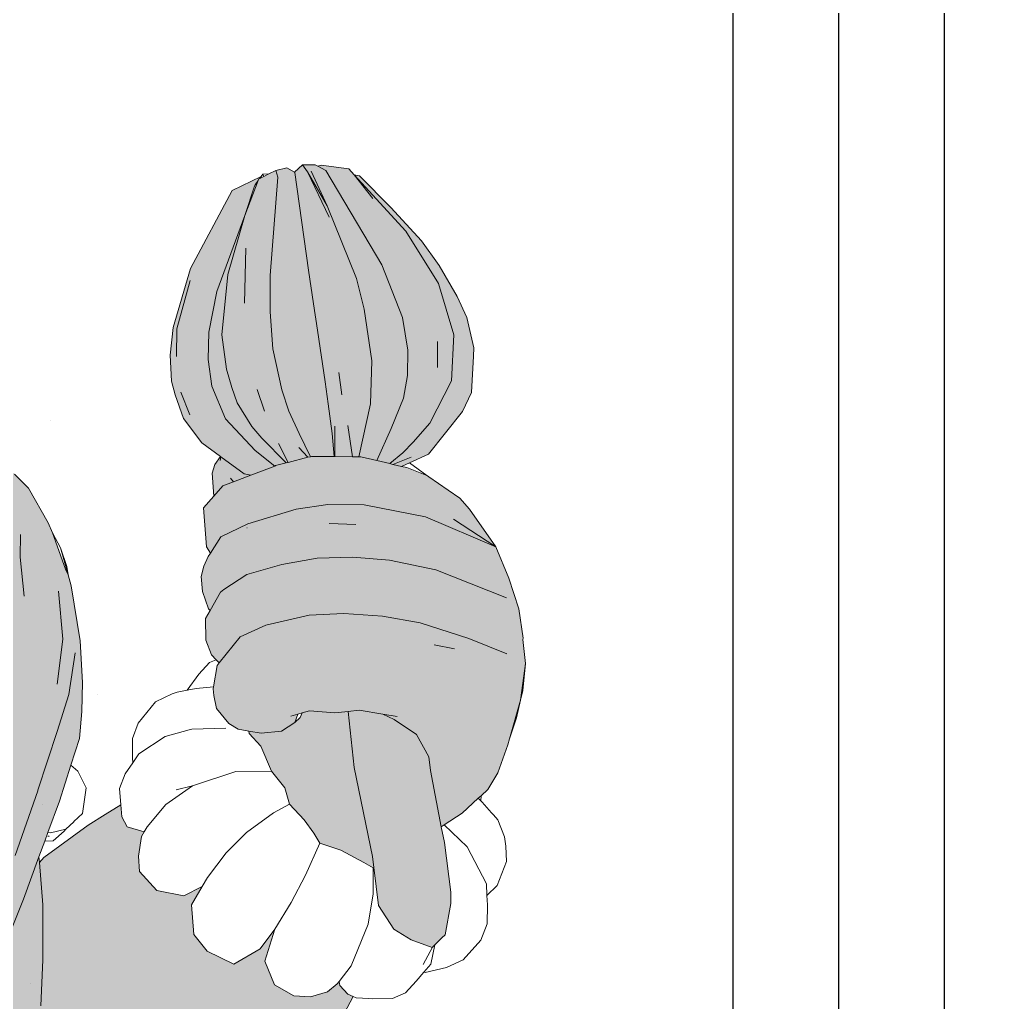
# Model space of a CAD drawing. Header units: inches. Extents: x 12792 to 19925, y -3298 to -817.
# Drawn here: x 17914.34 to 17923.58, y -971.6 to -962.31 of the extents above; entities that cross this region are included whole.
import ezdxf

# ---------------------------------------------------------------- set-up
doc = ezdxf.new("R2010")
doc.units = ezdxf.units.IN
doc.header["$MEASUREMENT"] = 0
doc.layers.add('.', color=30, linetype='Continuous')
doc.layers.add('Edges', color=7, linetype='Continuous')

# ---------------------------------------------------------------- blocks, each defined once
blk = doc.blocks.new('gwg')
at = {"lineweight": 0}
h = blk.add_hatch(color=132, dxfattribs=at)
h.dxf.hatch_style = 1
h.paths.add_polyline_path([(18460.9327, -1574.8917), (18460.9033, -1574.6692), (18460.8895, -1574.5976), (18460.8406, -1574.3447), (18460.8333, -1574.2821), (18460.7779, -1574.1817), (18460.6771, -1574.1151), (18460.6254, -1574.0902), (18460.5202, -1574.0732), (18460.4697, -1574.0781), (18460.4974, -1574.33), (18460.5796, -1574.7314), (18460.5857, -1574.7809), (18460.6069, -1574.9523), (18460.6749, -1575.0589), (18460.7532, -1575.1069), (18460.8483, -1575.1411), (18460.8493, -1575.1391), (18460.8596, -1575.1291), (18460.8918, -1575.0976), (18460.9062, -1575.0844), (18460.9318, -1574.9436)])
h.paths.add_polyline_path([(18460.5419, -1572.2661), (18460.5074, -1572.1282), (18460.3761, -1571.8014), (18460.2864, -1571.6477), (18460.2639, -1571.6162), (18460.2294, -1571.6485), (18460.2913, -1572.0906), (18460.3138, -1572.243), (18460.3319, -1572.3618), (18460.3658, -1572.5946), (18460.3804, -1572.6928), (18460.3984, -1572.827), (18460.4072, -1572.9308), (18460.4092, -1572.9308), (18460.49, -1572.9317), (18460.5186, -1572.932), (18460.5708, -1572.693), (18460.5761, -1572.4989)])
h.paths.add_polyline_path([(18460.3319, -1572.3618), (18460.3138, -1572.243), (18460.2913, -1572.0906), (18460.2299, -1571.6517), (18460.2277, -1571.6501), (18460.1937, -1571.6304), (18460.1439, -1571.6418), (18460.1538, -1571.6728), (18460.119, -1572.1154), (18460.1184, -1572.2791), (18460.1311, -1572.4456), (18460.1708, -1572.63), (18460.2028, -1572.7255), (18460.2491, -1572.8268), (18460.3001, -1572.9315), (18460.3049, -1572.9297), (18460.4072, -1572.9308), (18460.3984, -1572.827), (18460.3804, -1572.6928), (18460.3658, -1572.5946)])
h.paths.add_polyline_path([(18460.1311, -1572.4456), (18460.1184, -1572.2791), (18460.119, -1572.1154), (18460.1538, -1571.6728), (18460.1439, -1571.6418), (18460.1128, -1571.6573), (18460.0901, -1571.6687), (18460.0721, -1571.6777), (18460.068, -1571.6797), (18460.0652, -1571.6871), (18460.0041, -1571.8446), (18459.9277, -1572.1113), (18459.9006, -1572.382), (18459.9219, -1572.5365), (18459.9454, -1572.6196), (18459.9694, -1572.6879), (18460.0357, -1572.7953), (18460.0811, -1572.8477), (18460.1901, -1572.9591), (18460.2003, -1572.9565), (18460.2885, -1572.9339), (18460.3001, -1572.9315), (18460.2491, -1572.8268), (18460.2028, -1572.7255), (18460.1708, -1572.63)])
h.paths.add_polyline_path([(18459.9454, -1572.6196), (18459.9219, -1572.5365), (18459.9006, -1572.382), (18459.9277, -1572.1113), (18460.0041, -1571.8446), (18459.8784, -1572.1879), (18459.8429, -1572.3705), (18459.839, -1572.4935), (18459.8564, -1572.613), (18459.9168, -1572.76), (18460.0505, -1572.9031), (18460.139, -1572.9731), (18460.1422, -1572.9714), (18460.1901, -1572.9591), (18460.0811, -1572.8477), (18460.0357, -1572.7953), (18459.9694, -1572.6879)])
h.paths.add_polyline_path([(18459.8564, -1572.613), (18459.839, -1572.4935), (18459.8429, -1572.3705), (18459.8784, -1572.1879), (18460.0041, -1571.8446), (18460.0474, -1571.7127), (18460.0498, -1571.7119), (18460.0507, -1571.7067), (18460.0652, -1571.6871), (18460.068, -1571.6797), (18460.0721, -1571.6777), (18460.0779, -1571.6698), (18459.9475, -1571.7321), (18459.7602, -1572.0837), (18459.6818, -1572.3487), (18459.6689, -1572.4744), (18459.675, -1572.5906), (18459.6905, -1572.6525), (18459.7286, -1572.7586), (18459.8111, -1572.8683), (18459.8956, -1572.93), (18459.8971, -1572.9311), (18460.0019, -1573.0076), (18460.0313, -1573.0142), (18460.139, -1572.9731), (18460.0505, -1572.9031), (18459.9168, -1572.76)])
h.paths.add_polyline_path([(18460.7382, -1572.4521), (18460.7152, -1572.3041), (18460.6214, -1572.0666), (18460.3688, -1571.6429), (18460.3329, -1571.6228), (18460.3209, -1571.6161), (18460.2639, -1571.6162), (18460.2864, -1571.6477), (18460.3761, -1571.8014), (18460.5074, -1572.1282), (18460.5419, -1572.2661), (18460.5761, -1572.4989), (18460.5708, -1572.693), (18460.5186, -1572.932), (18460.5267, -1572.9321), (18460.5983, -1572.9487), (18460.6642, -1572.8036), (18460.7187, -1572.6678), (18460.7372, -1572.5661)])
h.paths.add_polyline_path([(18460.9454, -1572.3821), (18460.8774, -1572.1519), (18460.729, -1571.9162), (18460.4966, -1571.6614), (18460.4731, -1571.6352), (18460.3479, -1571.619), (18460.3329, -1571.6228), (18460.3688, -1571.6429), (18460.6214, -1572.0666), (18460.7152, -1572.3041), (18460.7382, -1572.4521), (18460.7372, -1572.5661), (18460.7187, -1572.6678), (18460.6642, -1572.8036), (18460.5983, -1572.9487), (18460.6574, -1572.9625), (18460.7158, -1572.9138), (18460.7621, -1572.8659), (18460.8382, -1572.7805), (18460.9358, -1572.5895)])
h.paths.add_polyline_path([(18461.0349, -1572.4786), (18461.0361, -1572.4413), (18461.0043, -1572.3038), (18460.9605, -1572.2095), (18460.8802, -1572.0702), (18460.8007, -1571.9596), (18460.662, -1571.8084), (18460.5203, -1571.6666), (18460.4966, -1571.6614), (18460.729, -1571.9162), (18460.8774, -1572.1519), (18460.9454, -1572.3821), (18460.9358, -1572.5895), (18460.8382, -1572.7805), (18460.7621, -1572.8659), (18460.7158, -1572.9138), (18460.6574, -1572.9625), (18460.6706, -1572.9656), (18460.7106, -1572.9749), (18460.7469, -1572.9585), (18460.8323, -1572.92), (18460.9849, -1572.7269), (18461.0254, -1572.6417)])
at = {"lineweight": 0, "true_color": 0xed1f24}
h = blk.add_hatch(color=240, dxfattribs=at)
h.dxf.hatch_style = 1
h.paths.add_polyline_path([(18458.5808, -1572.7921), (18458.5671, -1572.7011), (18458.5465, -1572.5973), (18458.5323, -1572.5478), (18458.5278, -1572.5278), (18458.5161, -1572.4883), (18458.4993, -1572.4319), (18458.4434, -1572.3586), (18458.3698, -1572.2636), (18458.24, -1572.1513), (18458.1477, -1572.107), (18458.0822, -1572.0797), (18457.9693, -1572.0581), (18457.9373, -1572.0609), (18457.986, -1572.1227), (18458.0704, -1572.2627), (18458.1598, -1572.4427), (18458.2049, -1572.5552), (18458.2854, -1572.7578), (18458.3237, -1572.9015), (18458.358, -1573.0768), (18458.373, -1573.1544), (18458.3482, -1572.9388), (18458.3925, -1573.0228), (18458.3997, -1573.5002), (18458.2953, -1574.0099), (18458.2325, -1574.2915), (18458.1638, -1574.5499), (18458.1009, -1574.7758), (18458.0842, -1574.8459), (18458.2127, -1574.9226), (18458.0797, -1574.9538), (18458.0549, -1574.9692), (18458.0461, -1575.0061), (18457.9814, -1575.3361), (18457.997, -1575.383), (18457.9913, -1575.4018), (18457.9701, -1575.4003), (18457.9085, -1575.8493), (18457.8898, -1576.4226), (18457.8918, -1576.447), (18457.8781, -1576.5661), (18457.8741, -1576.6154), (18457.8466, -1576.7631), (18457.8308, -1576.8255), (18457.8292, -1576.8413), (18457.8201, -1576.9275), (18457.8231, -1576.9787), (18457.8584, -1576.9168), (18457.9135, -1576.8241), (18457.9303, -1576.8859), (18457.9239, -1576.8953), (18457.9349, -1576.9147), (18457.946, -1576.9359), (18457.8823, -1576.9737), (18457.9511, -1577.0308), (18457.9862, -1577.0548), (18457.9717, -1577.0298), (18457.9663, -1576.9423), (18457.9712, -1576.9205), (18458.0278, -1576.821), (18458.0759, -1576.7849), (18458.1666, -1576.76), (18458.1394, -1576.7366), (18458.1, -1576.6801), (18458.0878, -1576.64), (18458.0941, -1576.5288), (18458.1325, -1576.4584), (18458.2507, -1576.3963), (18458.2559, -1576.3967), (18458.2991, -1576.2875), (18458.4619, -1576.0931), (18458.6351, -1575.8857), (18458.7594, -1575.6867), (18458.7713, -1575.6791), (18458.7793, -1575.6669), (18458.8608, -1575.6173), (18458.8632, -1575.618), (18458.8646, -1575.6171), (18458.9051, -1575.6308), (18458.9158, -1575.6175), (18458.9206, -1575.6201), (18458.9236, -1575.6174), (18458.9852, -1575.6554), (18459.0035, -1575.617), (18459.0093, -1575.6244), (18459.0156, -1575.6164), (18459.0183, -1575.6356), (18459.0225, -1575.6407), (18459.0779, -1575.619), (18459.0856, -1575.4041), (18459.0941, -1575.1964), (18459.0941, -1574.9497), (18459.0794, -1574.7591), (18459.0775, -1574.7335), (18459.1036, -1574.6623), (18459.118, -1574.6231), (18459.1696, -1574.4823), (18459.2216, -1574.3205), (18459.2603, -1574.2001), (18459.2708, -1574.0789), (18459.2727, -1573.9478), (18459.2632, -1573.7601), (18459.2225, -1573.5127), (18459.2087, -1573.4638), (18459.1965, -1573.437), (18459.1386, -1573.2747), (18459.1185, -1573.2295), (18459.0303, -1573.0729), (18458.9675, -1573.0093), (18458.9199, -1572.968), (18458.9174, -1572.9506), (18458.8861, -1572.8322), (18458.8419, -1572.7431), (18458.7791, -1572.6414), (18458.731, -1572.5836), (18458.6368, -1572.5249), (18458.5161, -1572.4883), (18458.5278, -1572.5278), (18458.5323, -1572.5478), (18458.5465, -1572.5973), (18458.5671, -1572.7011), (18458.5808, -1572.7921), (18458.6096, -1572.9717), (18458.6299, -1573.0548), (18458.6401, -1573.1652), (18458.6096, -1572.9717)])
h.paths.add_polyline_path([(18452.5535, -1576.1496), (18452.5339, -1576.045), (18452.4957, -1575.6709), (18452.4981, -1575.4377), (18452.4836, -1575.4185), (18452.4757, -1575.3599), (18452.449, -1575.3661), (18452.3444, -1575.3727), (18452.3865, -1575.7082), (18452.4062, -1576.0918), (18452.4225, -1576.5887), (18452.4435, -1576.768), (18452.4495, -1576.8255), (18452.4509, -1576.8388), (18452.4602, -1576.9275), (18452.4571, -1576.9787), (18452.4535, -1577.0403), (18452.4523, -1577.0606), (18452.4192, -1577.1033), (18452.4444, -1577.0831), (18452.4956, -1577.0071), (18452.5445, -1576.9344), (18452.5707, -1576.8553), (18452.5917, -1576.7484), (18452.5878, -1576.5401), (18452.5671, -1576.3472)])
h.paths.add_polyline_path([(18452.3703, -1575.0606), (18452.3913, -1575.0283), (18452.3135, -1575.0011), (18452.2823, -1574.9824), (18452.326, -1575.2382)])
at = {"lineweight": 0}
h = blk.add_hatch(color=30, dxfattribs=at)
h.dxf.hatch_style = 1
h.paths.add_polyline_path([(18459.6548, -1576.7226), (18459.6515, -1576.588), (18459.6501, -1576.5311), (18459.6498, -1576.5166), (18459.6489, -1576.4812), (18459.607, -1576.4361), (18459.585, -1576.4124), (18459.5668, -1576.3928), (18459.4553, -1576.3676), (18459.3651, -1576.3925), (18459.3259, -1576.4232), (18459.2819, -1576.4674), (18459.2711, -1576.4927), (18459.267, -1576.5522), (18459.2897, -1576.5769), (18459.3237, -1576.6165), (18459.2836, -1576.6753), (18459.2639, -1576.8912), (18459.25, -1577.0373), (18459.2337, -1577.1709), (18459.2119, -1577.3232), (18459.1766, -1577.4684), (18459.1316, -1577.5653), (18459.1272, -1577.5705), (18459.1283, -1577.5988), (18459.128, -1577.655), (18459.2232, -1577.6684), (18459.2457, -1577.6696), (18459.3162, -1577.6736), (18459.3911, -1577.6558), (18459.4505, -1577.6244), (18459.5533, -1577.5567), (18459.5724, -1577.4689), (18459.5748, -1577.4671), (18459.5762, -1577.3643), (18459.6373, -1576.9949)])
h.paths.add_polyline_path([(18461.256, -1573.7538), (18461.2574, -1573.7477), (18461.2389, -1573.6155), (18461.1942, -1573.4775), (18461.1352, -1573.3365), (18460.8188, -1573.2022), (18460.542, -1573.1483), (18460.3781, -1573.1465), (18460.2362, -1573.1681), (18460.0176, -1573.2331), (18459.8965, -1573.2921), (18459.8505, -1573.3658), (18459.8397, -1573.3811), (18459.82, -1573.4245), (18459.8075, -1573.4702), (18459.8135, -1573.538), (18459.8402, -1573.6156), (18459.848, -1573.6235), (18459.827, -1573.6605), (18459.8287, -1573.758), (18459.8543, -1573.8234), (18459.8756, -1573.8455), (18459.8891, -1573.86), (18459.8804, -1573.8709), (18459.864, -1573.9668), (18459.8625, -1573.9758), (18459.8648, -1574.0065), (18459.8769, -1574.0647), (18459.9324, -1574.1321), (18459.9741, -1574.1575), (18460.0229, -1574.1665), (18460.0784, -1574.1768), (18460.1695, -1574.1665), (18460.23, -1574.1276), (18460.2433, -1574.0903), (18460.2633, -1574.0847), (18460.2962, -1574.0754), (18460.4098, -1574.085), (18460.4697, -1574.0781), (18460.5202, -1574.0732), (18460.6254, -1574.0902), (18460.6771, -1574.1151), (18460.7779, -1574.1817), (18460.8333, -1574.2821), (18460.8406, -1574.3447), (18460.8895, -1574.5976), (18460.9026, -1574.5891), (18460.9841, -1574.536), (18461.0558, -1574.4695), (18461.0685, -1574.4577), (18461.0987, -1574.4297), (18461.1436, -1574.3553), (18461.1885, -1574.2286), (18461.1961, -1574.2016), (18461.2456, -1574.0268), (18461.2689, -1573.8626)])
h.paths.add_polyline_path([(18460.8335, -1573.022), (18460.8319, -1573.0207), (18460.8244, -1573.0158), (18460.7337, -1572.9803), (18460.7106, -1572.9749), (18460.6706, -1572.9656), (18460.6574, -1572.9625), (18460.5983, -1572.9487), (18460.5267, -1572.9321), (18460.5186, -1572.932), (18460.49, -1572.9317), (18460.4092, -1572.9308), (18460.3049, -1572.9297), (18460.3001, -1572.9315), (18460.2885, -1572.9339), (18460.2003, -1572.9565), (18460.1901, -1572.9591), (18460.1422, -1572.9714), (18460.139, -1572.9731), (18460.0313, -1573.0142), (18459.953, -1573.0444), (18459.9048, -1573.0629), (18459.8647, -1573.109), (18459.8187, -1573.162), (18459.8317, -1573.3365), (18459.8505, -1573.3658), (18459.8965, -1573.2921), (18460.0176, -1573.2331), (18460.2362, -1573.1681), (18460.3781, -1573.1465), (18460.542, -1573.1483), (18460.8188, -1573.2022), (18461.1352, -1573.3365), (18461.0171, -1573.1674), (18460.9736, -1573.1185), (18460.9201, -1573.0814)])
h = blk.add_hatch(color=30, dxfattribs=at)
h.dxf.hatch_style = 1
h.paths.add_polyline_path([(18459.8971, -1572.9311), (18459.8956, -1572.93), (18459.8698, -1572.9659), (18459.8567, -1573.0055), (18459.8647, -1573.109), (18459.9048, -1573.0629), (18459.953, -1573.0444), (18460.0313, -1573.0142), (18460.0019, -1573.0076)])
h.paths.add_polyline_path([(18460.4697, -1574.0781), (18460.4098, -1574.085), (18460.2962, -1574.0754), (18460.2633, -1574.0847), (18460.2535, -1574.1058), (18460.23, -1574.1276), (18460.1695, -1574.1665), (18460.0784, -1574.1768), (18460.0229, -1574.1665), (18460.0246, -1574.1771), (18460.0761, -1574.2345), (18460.1247, -1574.3477), (18460.1841, -1574.4218), (18460.2056, -1574.4955), (18460.2718, -1574.5667), (18460.316, -1574.6261), (18460.3419, -1574.6716), (18460.4362, -1574.7025), (18460.5412, -1574.7589), (18460.5824, -1574.7821), (18460.5857, -1574.7809), (18460.5796, -1574.7314), (18460.4974, -1574.33)])
h = blk.add_hatch(color=30, dxfattribs=at)
h.dxf.hatch_style = 1
h.paths.add_polyline_path([(18460.4928, -1575.3625), (18460.4686, -1575.3508), (18460.4318, -1575.313), (18460.429, -1575.294), (18460.42, -1575.3055), (18460.3763, -1575.3405), (18460.3004, -1575.3637), (18460.2259, -1575.3585), (18460.1376, -1575.3097), (18460.0951, -1575.2029), (18460.1395, -1575.0594), (18460.0736, -1575.1478), (18459.9551, -1575.2162), (18459.8349, -1575.1571), (18459.7747, -1575.0831), (18459.7643, -1574.9488), (18459.8126, -1574.8665), (18459.7292, -1574.9082), (18459.6079, -1574.885), (18459.5304, -1574.7994), (18459.525, -1574.7306), (18459.5397, -1574.6418), (18459.5518, -1574.6201), (18459.4744, -1574.5975), (18459.4505, -1574.5522), (18459.4465, -1574.4987), (18459.3758, -1574.5417), (18459.2983, -1574.5897), (18459.099, -1574.7355), (18459.0794, -1574.7591), (18459.0941, -1574.9497), (18459.0941, -1575.1964), (18459.0856, -1575.4041), (18459.0779, -1575.619), (18459.082, -1575.6174), (18459.0856, -1575.6199), (18459.096, -1575.6163), (18459.1037, -1575.6227), (18459.1257, -1575.6167), (18459.2257, -1575.6867), (18459.3568, -1575.8844), (18459.537, -1576.0893), (18459.7154, -1576.2875), (18459.7316, -1576.3257), (18459.7468, -1576.312), (18459.9961, -1576.0536), (18460.217, -1575.7836), (18460.2611, -1575.7288), (18460.4388, -1575.4646)])
at = {"layer": '.', "color": 7, "linetype": 'Continuous', "lineweight": 0, "true_color": 0xffffff, "transparency": 33554687}
for p, q in [((18459.1311, -1572.7672), (18459.1311, -1572.7672)), ((18459.3394, -1574.0004), (18459.3394, -1574.0004)), ((18459.0914, -1574.4958), (18459.0914, -1574.4958)), ((18459.0385, -1575.3038), (18459.0385, -1575.3038))]:
    blk.add_line(p, q, dxfattribs=at)
at = {"layer": 'Edges', "lineweight": 0}
for p, q in [((18460.1128, -1571.6573), (18460.0858, -1571.6591)), ((18460.0901, -1571.6687), (18460.1128, -1571.6573)), ((18460.1128, -1571.6573), (18460.1439, -1571.6418)), ((18460.1937, -1571.6304), (18460.1439, -1571.6418)), ((18460.1538, -1571.6728), (18460.1439, -1571.6418)), ((18460.2277, -1571.6501), (18460.1937, -1571.6304)), ((18460.2639, -1571.6162), (18460.2277, -1571.6501)), ((18460.2299, -1571.6517), (18460.2277, -1571.6501)), ((18460.2299, -1571.6517), (18460.2913, -1572.0906)), ((18460.3209, -1571.6161), (18460.2639, -1571.6162)), ((18460.2639, -1571.6162), (18460.2864, -1571.6477)), ((18460.3843, -1571.852), (18460.2864, -1571.6477)), ((18460.3761, -1571.8014), (18460.2864, -1571.6477)), ((18460.3037, -1571.645), (18460.3761, -1571.8014)), ((18460.3329, -1571.6228), (18460.3209, -1571.6161)), ((18460.3479, -1571.619), (18460.3329, -1571.6228)), ((18460.3688, -1571.6429), (18460.3329, -1571.6228)), ((18460.4731, -1571.6352), (18460.3479, -1571.619)), ((18460.6214, -1572.0666), (18460.3688, -1571.6429)), ((18460.4731, -1571.6352), (18460.4966, -1571.6614)), ((18460.0779, -1571.6698), (18459.9475, -1571.7321)), ((18460.0652, -1571.6871), (18460.0041, -1571.8446)), ((18460.0652, -1571.6871), (18460.0507, -1571.7067)), ((18460.068, -1571.6797), (18460.0652, -1571.6871)), ((18460.068, -1571.6797), (18460.0721, -1571.6777)), ((18460.0721, -1571.6777), (18460.0901, -1571.6687)), ((18460.0779, -1571.6698), (18460.0721, -1571.6777)), ((18460.0858, -1571.6591), (18460.0779, -1571.6698)), ((18460.0901, -1571.6687), (18460.0858, -1571.6591)), ((18460.119, -1572.1154), (18460.1538, -1571.6728)), ((18460.5203, -1571.6666), (18460.4966, -1571.6614)), ((18460.4966, -1571.6614), (18460.581, -1571.7691)), ((18460.729, -1571.9162), (18460.4966, -1571.6614)), ((18460.5203, -1571.6666), (18460.662, -1571.8084)), ((18459.9475, -1571.7321), (18459.7602, -1572.0837)), ((18460.0041, -1571.8446), (18460.0474, -1571.7127)), ((18460.0498, -1571.7119), (18460.0474, -1571.7127)), ((18460.0498, -1571.7119), (18460.0507, -1571.7067)), ((18460.5074, -1572.1282), (18460.3761, -1571.8014)), ((18460.8007, -1571.9596), (18460.662, -1571.8084)), ((18459.8784, -1572.1879), (18460.0041, -1571.8446)), ((18460.0041, -1571.8446), (18459.9277, -1572.1113)), ((18460.8774, -1572.1519), (18460.729, -1571.9162)), ((18460.8007, -1571.9596), (18460.8802, -1572.0702)), ((18460.0034, -1572.2403), (18460.0096, -1571.9927)), ((18459.6818, -1572.3487), (18459.7602, -1572.0837)), ((18460.2913, -1572.0906), (18460.3138, -1572.243)), ((18460.7152, -1572.3041), (18460.6214, -1572.0666)), ((18460.9605, -1572.2095), (18460.8802, -1572.0702)), ((18459.7585, -1572.1372), (18459.6977, -1572.3546)), ((18459.9277, -1572.1113), (18459.9006, -1572.382)), ((18460.1184, -1572.2791), (18460.119, -1572.1154)), ((18460.5419, -1572.2661), (18460.5074, -1572.1282)), ((18459.8784, -1572.1879), (18459.8429, -1572.3705)), ((18460.9454, -1572.3821), (18460.8774, -1572.1519)), ((18460.9605, -1572.2095), (18461.0043, -1572.3038)), ((18460.3138, -1572.243), (18460.3319, -1572.3618)), ((18460.5761, -1572.4989), (18460.5419, -1572.2661)), ((18460.1311, -1572.4456), (18460.1184, -1572.2791)), ((18460.7382, -1572.4521), (18460.7152, -1572.3041)), ((18461.0361, -1572.4413), (18461.0043, -1572.3038)), ((18459.6818, -1572.3487), (18459.6689, -1572.4744)), ((18459.6961, -1572.48), (18459.6977, -1572.3546)), ((18460.3319, -1572.3618), (18460.3658, -1572.5946)), ((18459.8429, -1572.3705), (18459.839, -1572.4935)), ((18459.9006, -1572.382), (18459.9219, -1572.5365)), ((18460.9358, -1572.5895), (18460.9454, -1572.3821)), ((18460.1708, -1572.63), (18460.1311, -1572.4456)), ((18460.7372, -1572.5661), (18460.7382, -1572.4521)), ((18460.8716, -1572.5297), (18460.8718, -1572.4129)), ((18461.0361, -1572.4413), (18461.0349, -1572.4786)), ((18459.6689, -1572.4744), (18459.675, -1572.5906)), ((18459.839, -1572.4935), (18459.8564, -1572.613)), ((18461.0349, -1572.4786), (18461.0254, -1572.6417)), ((18459.9219, -1572.5365), (18459.9454, -1572.6196)), ((18460.5708, -1572.693), (18460.5761, -1572.4989)), ((18460.4277, -1572.5527), (18460.4421, -1572.6518)), ((18460.7187, -1572.6678), (18460.7372, -1572.5661)), ((18459.675, -1572.5906), (18459.6905, -1572.6525)), ((18459.8564, -1572.613), (18459.9168, -1572.76)), ((18459.9454, -1572.6196), (18459.9694, -1572.6879)), ((18460.0932, -1572.7268), (18460.0603, -1572.6285)), ((18460.2028, -1572.7255), (18460.1708, -1572.63)), ((18460.3658, -1572.5946), (18460.3804, -1572.6928)), ((18460.8382, -1572.7805), (18460.9358, -1572.5895)), ((18459.6905, -1572.6525), (18459.7286, -1572.7586)), ((18459.7169, -1572.6399), (18459.7564, -1572.7425)), ((18460.7187, -1572.6678), (18460.6642, -1572.8036)), ((18460.9849, -1572.7269), (18461.0254, -1572.6417)), ((18460.0357, -1572.7953), (18459.9694, -1572.6879)), ((18460.3804, -1572.6928), (18460.3984, -1572.827)), ((18460.5186, -1572.932), (18460.5708, -1572.693)), ((18459.7286, -1572.7586), (18459.8111, -1572.8683)), ((18459.9168, -1572.76), (18460.0505, -1572.9031)), ((18460.2491, -1572.8268), (18460.2028, -1572.7255)), ((18460.8323, -1572.92), (18460.9849, -1572.7269)), ((18460.0357, -1572.7953), (18460.0811, -1572.8477)), ((18460.4097, -1572.7932), (18460.4092, -1572.9308)), ((18460.4689, -1572.7907), (18460.49, -1572.9317)), ((18460.5983, -1572.9487), (18460.6642, -1572.8036)), ((18460.7621, -1572.8659), (18460.8382, -1572.7805)), ((18460.1901, -1572.9591), (18460.0811, -1572.8477)), ((18460.3001, -1572.9315), (18460.2491, -1572.8268)), ((18460.3984, -1572.827), (18460.4072, -1572.9308)), ((18459.8111, -1572.8683), (18459.8956, -1572.93)), ((18460.2003, -1572.9565), (18460.1561, -1572.8714)), ((18460.2885, -1572.9339), (18460.2475, -1572.8892)), ((18460.7621, -1572.8659), (18460.7158, -1572.9138)), ((18459.8956, -1572.93), (18459.8698, -1572.9659)), ((18459.8971, -1572.9311), (18459.8929, -1572.9477)), ((18459.8956, -1572.93), (18459.8971, -1572.9311)), ((18459.8971, -1572.9311), (18460.0019, -1573.0076)), ((18460.0505, -1572.9031), (18460.139, -1572.9731)), ((18460.2885, -1572.9339), (18460.2003, -1572.9565)), ((18460.3001, -1572.9315), (18460.2885, -1572.9339)), ((18460.3049, -1572.9297), (18460.3001, -1572.9315)), ((18460.4072, -1572.9308), (18460.3049, -1572.9297)), ((18460.4092, -1572.9308), (18460.4072, -1572.9308)), ((18460.49, -1572.9317), (18460.4092, -1572.9308)), ((18460.5186, -1572.932), (18460.49, -1572.9317)), ((18460.5267, -1572.9321), (18460.5186, -1572.932)), ((18460.5983, -1572.9487), (18460.5267, -1572.9321)), ((18460.6574, -1572.9625), (18460.7158, -1572.9138)), ((18460.6706, -1572.9656), (18460.753, -1572.9331)), ((18460.7469, -1572.9585), (18460.8323, -1572.92)), ((18459.8698, -1572.9659), (18459.8567, -1573.0055)), ((18460.139, -1572.9731), (18460.0313, -1573.0142)), ((18460.1422, -1572.9714), (18460.139, -1572.9731)), ((18460.1901, -1572.9591), (18460.1422, -1572.9714)), ((18460.2003, -1572.9565), (18460.1901, -1572.9591)), ((18460.6574, -1572.9625), (18460.5983, -1572.9487)), ((18460.6706, -1572.9656), (18460.6574, -1572.9625)), ((18460.7106, -1572.9749), (18460.6706, -1572.9656)), ((18460.7106, -1572.9749), (18460.7469, -1572.9585)), ((18460.7337, -1572.9803), (18460.7106, -1572.9749)), ((18460.8244, -1573.0158), (18460.7337, -1572.9803)), ((18460.8244, -1573.0158), (18460.7469, -1572.9585)), ((18459.0303, -1573.0729), (18458.9675, -1573.0093)), ((18459.8567, -1573.0055), (18459.8647, -1573.109)), ((18459.9403, -1573.0284), (18459.953, -1573.0444)), ((18460.0313, -1573.0142), (18459.953, -1573.0444)), ((18460.0019, -1573.0076), (18460.0313, -1573.0142)), ((18460.8319, -1573.0207), (18460.8244, -1573.0158)), ((18460.8319, -1573.0207), (18460.8335, -1573.022)), ((18460.9201, -1573.0814), (18460.8335, -1573.022)), ((18459.1185, -1573.2295), (18459.0303, -1573.0729)), ((18459.9048, -1573.0629), (18459.8647, -1573.109)), ((18459.953, -1573.0444), (18459.9048, -1573.0629)), ((18459.8647, -1573.109), (18459.8187, -1573.162)), ((18460.9736, -1573.1185), (18460.9201, -1573.0814)), ((18459.8187, -1573.162), (18459.8317, -1573.3365)), ((18460.3781, -1573.1465), (18460.2362, -1573.1681)), ((18460.542, -1573.1483), (18460.3781, -1573.1465)), ((18460.542, -1573.1483), (18460.8188, -1573.2022)), ((18461.0171, -1573.1674), (18460.9736, -1573.1185)), ((18460.2362, -1573.1681), (18460.0176, -1573.2331)), ((18461.1352, -1573.3365), (18460.8188, -1573.2022)), ((18461.1352, -1573.3365), (18461.0171, -1573.1674)), ((18459.1386, -1573.2747), (18459.1185, -1573.2295)), ((18460.0176, -1573.2331), (18459.8965, -1573.2921)), ((18460.5042, -1573.2364), (18460.3851, -1573.2324)), ((18461.1352, -1573.3365), (18460.9445, -1573.213)), ((18458.9935, -1573.2812), (18458.993, -1573.3841)), ((18459.1386, -1573.2747), (18459.1965, -1573.437)), ((18459.1743, -1573.3413), (18459.1386, -1573.2747)), ((18459.8965, -1573.2921), (18459.8505, -1573.3658)), ((18460.0134, -1573.2519), (18460.0153, -1573.252)), ((18459.8317, -1573.3365), (18459.8505, -1573.3658)), ((18461.1942, -1573.4775), (18461.1352, -1573.3365)), ((18459.2024, -1573.4256), (18459.1743, -1573.3413)), ((18459.2087, -1573.4638), (18459.1743, -1573.3413)), ((18459.8397, -1573.3811), (18459.82, -1573.4245)), ((18459.8505, -1573.3658), (18459.8397, -1573.3811)), ((18458.993, -1573.3841), (18459.0103, -1573.559)), ((18459.2087, -1573.4638), (18459.2024, -1573.4256)), ((18459.82, -1573.4245), (18459.8075, -1573.4702)), ((18460.1711, -1573.4161), (18460.0142, -1573.4623)), ((18460.3299, -1573.3883), (18460.1711, -1573.4161)), ((18460.4907, -1573.3841), (18460.3299, -1573.3883)), ((18460.6558, -1573.3967), (18460.4907, -1573.3841)), ((18460.8654, -1573.4399), (18460.6558, -1573.3967)), ((18459.2087, -1573.4638), (18459.1965, -1573.437)), ((18459.2225, -1573.5127), (18459.2087, -1573.4638)), ((18459.8075, -1573.4702), (18459.8135, -1573.538)), ((18460.0142, -1573.4623), (18459.9096, -1573.5288)), ((18460.8654, -1573.4399), (18461.1832, -1573.5674)), ((18459.2225, -1573.5127), (18459.2632, -1573.7601)), ((18461.2389, -1573.6155), (18461.1942, -1573.4775)), ((18459.1658, -1573.5368), (18459.1847, -1573.7524)), ((18459.8135, -1573.538), (18459.8402, -1573.6156)), ((18459.8947, -1573.5416), (18459.848, -1573.6235)), ((18459.9096, -1573.5288), (18459.8947, -1573.5416)), ((18459.848, -1573.6235), (18459.827, -1573.6605)), ((18459.8402, -1573.6156), (18459.848, -1573.6235)), ((18460.2943, -1573.6446), (18460.0985, -1573.6892)), ((18460.4497, -1573.6373), (18460.2943, -1573.6446)), ((18460.6253, -1573.6497), (18460.4497, -1573.6373)), ((18461.2574, -1573.7477), (18461.2389, -1573.6155)), ((18459.827, -1573.6605), (18459.8287, -1573.758)), ((18460.0985, -1573.6892), (18459.9829, -1573.743)), ((18460.6253, -1573.6497), (18460.7944, -1573.679)), ((18460.7944, -1573.679), (18461.0139, -1573.7497)), ((18459.1847, -1573.7524), (18459.1589, -1573.9556)), ((18459.2727, -1573.9478), (18459.2632, -1573.7601)), ((18459.8287, -1573.758), (18459.8543, -1573.8234)), ((18459.9829, -1573.743), (18459.8891, -1573.86)), ((18460.8573, -1573.779), (18460.9487, -1573.7962)), ((18461.0139, -1573.7497), (18461.1839, -1573.8189)), ((18461.256, -1573.7538), (18461.2574, -1573.7477)), ((18461.2689, -1573.8626), (18461.256, -1573.7538)), ((18459.2409, -1573.8143), (18459.2119, -1574.0016)), ((18459.8543, -1573.8234), (18459.8756, -1573.8455)), ((18459.8457, -1573.858), (18459.7967, -1573.9111)), ((18459.8756, -1573.8455), (18459.8457, -1573.858)), ((18459.8756, -1573.8455), (18459.8891, -1573.86)), ((18459.8891, -1573.86), (18459.8804, -1573.8709)), ((18461.2456, -1574.0268), (18461.2689, -1573.8626)), ((18461.2563, -1573.9844), (18461.2689, -1573.8626)), ((18459.7967, -1573.9111), (18459.7442, -1573.9827)), ((18459.8804, -1573.8709), (18459.864, -1573.9668)), ((18459.2727, -1573.9478), (18459.2708, -1574.0789)), ((18459.1599, -1574.168), (18459.2119, -1574.0016)), ((18459.6777, -1573.9992), (18459.6021, -1574.0352)), ((18459.6991, -1573.9911), (18459.6777, -1573.9992)), ((18459.6991, -1573.9911), (18459.7442, -1573.9827)), ((18459.7442, -1573.9827), (18459.7851, -1573.9752)), ((18459.864, -1573.9668), (18459.7851, -1573.9752)), ((18459.864, -1573.9668), (18459.8625, -1573.9758)), ((18459.8648, -1574.0065), (18459.8625, -1573.9758)), ((18461.2456, -1574.0268), (18461.2563, -1573.9844)), ((18459.6021, -1574.0352), (18459.5244, -1574.1312)), ((18459.8648, -1574.0065), (18459.8769, -1574.0647)), ((18461.1961, -1574.2016), (18461.2456, -1574.0268)), ((18461.2284, -1574.1071), (18461.2456, -1574.0268)), ((18459.2603, -1574.2001), (18459.2708, -1574.0789)), ((18459.8769, -1574.0647), (18459.9324, -1574.1321)), ((18460.2121, -1574.0991), (18460.2433, -1574.0903)), ((18460.23, -1574.1276), (18460.2433, -1574.0903)), ((18460.2433, -1574.0903), (18460.2633, -1574.0847)), ((18460.2535, -1574.1058), (18460.2633, -1574.0847)), ((18460.2633, -1574.0847), (18460.2962, -1574.0754)), ((18460.2962, -1574.0754), (18460.4098, -1574.085)), ((18460.4098, -1574.085), (18460.4697, -1574.0781)), ((18460.4697, -1574.0781), (18460.5202, -1574.0732)), ((18460.4697, -1574.0781), (18460.4974, -1574.33)), ((18460.5202, -1574.0732), (18460.6254, -1574.0902)), ((18460.6254, -1574.0902), (18460.6771, -1574.1151)), ((18460.6254, -1574.0902), (18460.6908, -1574.1008)), ((18459.5244, -1574.1312), (18459.498, -1574.2007)), ((18459.9324, -1574.1321), (18459.9741, -1574.1575)), ((18460.1695, -1574.1665), (18460.23, -1574.1276)), ((18460.2535, -1574.1058), (18460.23, -1574.1276)), ((18460.6771, -1574.1151), (18460.7779, -1574.1817)), ((18461.1961, -1574.2016), (18461.2284, -1574.1071)), ((18459.1599, -1574.168), (18459.0726, -1574.4331)), ((18459.7532, -1574.1614), (18459.6453, -1574.1918)), ((18459.7532, -1574.1614), (18459.7651, -1574.1585)), ((18459.9184, -1574.1532), (18459.7651, -1574.1585)), ((18459.9741, -1574.1575), (18460.0229, -1574.1665)), ((18460.0229, -1574.1665), (18460.0246, -1574.1771)), ((18460.0229, -1574.1665), (18460.0784, -1574.1768)), ((18460.0246, -1574.1771), (18460.0761, -1574.2345)), ((18460.0784, -1574.1768), (18460.1695, -1574.1665)), ((18459.2603, -1574.2001), (18459.2216, -1574.3205)), ((18459.498, -1574.2007), (18459.4982, -1574.2871)), ((18459.6453, -1574.1918), (18459.5269, -1574.2696)), ((18460.7779, -1574.1817), (18460.8333, -1574.2821)), ((18461.1885, -1574.2286), (18461.1961, -1574.2016)), ((18460.0761, -1574.2345), (18460.1247, -1574.3477)), ((18461.1436, -1574.3553), (18461.1885, -1574.2286)), ((18459.4997, -1574.31), (18459.4661, -1574.36)), ((18459.4982, -1574.2871), (18459.4997, -1574.31)), ((18459.5269, -1574.2696), (18459.4997, -1574.31)), ((18460.8406, -1574.3447), (18460.8333, -1574.2821)), ((18459.2216, -1574.3205), (18459.1696, -1574.4823)), ((18459.2529, -1574.3466), (18459.2216, -1574.3205)), ((18459.2906, -1574.4221), (18459.2529, -1574.3466)), ((18459.9635, -1574.3494), (18459.7684, -1574.4134)), ((18460.1247, -1574.3477), (18459.9635, -1574.3494)), ((18460.1841, -1574.4218), (18460.1247, -1574.3477)), ((18460.4974, -1574.33), (18460.5796, -1574.7314)), ((18460.8895, -1574.5976), (18460.8406, -1574.3447)), ((18461.0987, -1574.4297), (18461.1436, -1574.3553)), ((18459.4661, -1574.36), (18459.4408, -1574.4247)), ((18459.0718, -1574.4353), (18458.9705, -1574.7277)), ((18459.0726, -1574.4331), (18459.0718, -1574.4353)), ((18459.0734, -1574.4352), (18459.0718, -1574.4353)), ((18459.2739, -1574.5377), (18459.2906, -1574.4221)), ((18459.4408, -1574.4247), (18459.4465, -1574.4987)), ((18459.7684, -1574.4134), (18459.648, -1574.4978)), ((18459.696, -1574.4316), (18459.7684, -1574.4134)), ((18460.2056, -1574.4955), (18460.1841, -1574.4218)), ((18461.0685, -1574.4577), (18461.0987, -1574.4297)), ((18459.118, -1574.6231), (18459.1696, -1574.4823)), ((18460.9841, -1574.536), (18461.0558, -1574.4695)), ((18461.0558, -1574.4695), (18461.0685, -1574.4577)), ((18461.0681, -1574.4814), (18461.0558, -1574.4695)), ((18461.0681, -1574.4814), (18461.0685, -1574.4577)), ((18461.0738, -1574.4869), (18461.0681, -1574.4814)), ((18461.1157, -1574.5347), (18461.0738, -1574.4869)), ((18459.4465, -1574.4987), (18459.3758, -1574.5417)), ((18459.4465, -1574.4987), (18459.4505, -1574.5522)), ((18459.648, -1574.4978), (18459.5645, -1574.5974)), ((18460.1344, -1574.5343), (18460.0119, -1574.6233)), ((18460.2056, -1574.4955), (18460.1344, -1574.5343)), ((18460.2056, -1574.4955), (18460.2718, -1574.5667)), ((18459.1985, -1574.608), (18459.2348, -1574.576)), ((18459.2348, -1574.576), (18459.2351, -1574.5738)), ((18459.2351, -1574.5738), (18459.2739, -1574.5377)), ((18459.2983, -1574.5897), (18459.3758, -1574.5417)), ((18459.4505, -1574.5522), (18459.4744, -1574.5975)), ((18460.316, -1574.6261), (18460.2718, -1574.5667)), ((18460.9026, -1574.5891), (18460.9841, -1574.536)), ((18461.1242, -1574.5435), (18461.1157, -1574.5347)), ((18461.1437, -1574.5665), (18461.1242, -1574.5435)), ((18461.1437, -1574.5665), (18461.1745, -1574.6428)), ((18459.2983, -1574.5897), (18459.099, -1574.7355)), ((18459.1294, -1574.6245), (18459.1985, -1574.608)), ((18459.1415, -1574.6606), (18459.1913, -1574.6172)), ((18459.1913, -1574.6172), (18459.1985, -1574.608)), ((18459.5518, -1574.6201), (18459.4744, -1574.5975)), ((18459.5518, -1574.6201), (18459.5397, -1574.6418)), ((18459.5645, -1574.5974), (18459.5518, -1574.6201)), ((18460.8895, -1574.5976), (18460.9026, -1574.5891)), ((18460.9033, -1574.6692), (18460.8895, -1574.5976)), ((18461.006, -1574.6881), (18460.9026, -1574.5891)), ((18459.0775, -1574.7335), (18459.1036, -1574.6623)), ((18459.1036, -1574.6623), (18459.118, -1574.6231)), ((18459.1036, -1574.6623), (18459.1415, -1574.6606)), ((18459.117, -1574.6419), (18459.1218, -1574.6404)), ((18459.118, -1574.6231), (18459.1294, -1574.6245)), ((18459.1218, -1574.6404), (18459.1237, -1574.6383)), ((18459.5397, -1574.6418), (18459.525, -1574.7306)), ((18459.9209, -1574.7143), (18460.0119, -1574.6233)), ((18460.3419, -1574.6716), (18460.316, -1574.6261)), ((18461.1796, -1574.6849), (18461.1745, -1574.6428)), ((18460.2782, -1574.8151), (18460.3419, -1574.6716)), ((18460.3419, -1574.6716), (18460.4362, -1574.7025)), ((18460.5412, -1574.7589), (18460.4362, -1574.7025)), ((18460.9327, -1574.8917), (18460.9033, -1574.6692)), ((18461.0932, -1574.8541), (18461.006, -1574.6881)), ((18461.1837, -1574.7536), (18461.1796, -1574.6849)), ((18459.0077, -1574.9234), (18459.0775, -1574.7335)), ((18459.0794, -1574.7591), (18459.0775, -1574.7335)), ((18459.099, -1574.7355), (18459.0794, -1574.7591)), ((18459.525, -1574.7306), (18459.5304, -1574.7994)), ((18459.9209, -1574.7143), (18459.836, -1574.8267)), ((18460.5796, -1574.7314), (18460.5857, -1574.7809)), ((18461.1406, -1574.8621), (18461.1837, -1574.7536)), ((18459.0941, -1574.9497), (18459.0794, -1574.7591)), ((18459.5304, -1574.7994), (18459.6079, -1574.885)), ((18460.5412, -1574.7589), (18460.5824, -1574.7821)), ((18460.5824, -1574.7821), (18460.5857, -1574.7809)), ((18460.5824, -1574.8996), (18460.5824, -1574.7821)), ((18460.5857, -1574.7809), (18460.6069, -1574.9523)), ((18459.836, -1574.8267), (18459.8126, -1574.8665)), ((18460.2139, -1574.9392), (18460.2782, -1574.8151)), ((18459.6079, -1574.885), (18459.7292, -1574.9082)), ((18459.7292, -1574.9082), (18459.8126, -1574.8665)), ((18459.8126, -1574.8665), (18459.7643, -1574.9488)), ((18461.0952, -1574.9065), (18461.0932, -1574.8541)), ((18461.0952, -1574.9065), (18461.1406, -1574.8621)), ((18458.9442, -1575.0819), (18459.0077, -1574.9234)), ((18460.5593, -1575.0368), (18460.5824, -1574.8996)), ((18460.9318, -1574.9436), (18460.9327, -1574.8917)), ((18461.0969, -1574.9491), (18461.0952, -1574.9065)), ((18459.0941, -1575.1964), (18459.0941, -1574.9497)), ((18459.7643, -1574.9488), (18459.7747, -1575.0831)), ((18460.2139, -1574.9392), (18460.1395, -1575.0594)), ((18460.6069, -1574.9523), (18460.6749, -1575.0589)), ((18460.9318, -1574.9436), (18460.9062, -1575.0844)), ((18461.0958, -1575.0351), (18461.0969, -1574.9491)), ((18460.0736, -1575.1478), (18460.1395, -1575.0594)), ((18460.1395, -1575.0594), (18460.0951, -1575.2029)), ((18460.4836, -1575.2245), (18460.5593, -1575.0368)), ((18460.6749, -1575.0589), (18460.7532, -1575.1069)), ((18461.0679, -1575.1083), (18461.0958, -1575.0351)), ((18459.7747, -1575.0831), (18459.8349, -1575.1571)), ((18460.7532, -1575.1069), (18460.8483, -1575.1411)), ((18460.8596, -1575.1291), (18460.8918, -1575.0976)), ((18460.8918, -1575.0976), (18460.9062, -1575.0844)), ((18460.9874, -1575.1966), (18461.0679, -1575.1083)), ((18459.9551, -1575.2162), (18460.0736, -1575.1478)), ((18460.8074, -1575.2179), (18460.8493, -1575.1391)), ((18460.8426, -1575.2163), (18460.8596, -1575.1291)), ((18460.8493, -1575.1391), (18460.8596, -1575.1291)), ((18459.0856, -1575.4041), (18459.0941, -1575.1964)), ((18459.8349, -1575.1571), (18459.9551, -1575.2162)), ((18460.9129, -1575.231), (18460.9874, -1575.1966)), ((18460.1376, -1575.3097), (18460.0951, -1575.2029)), ((18460.4836, -1575.2245), (18460.429, -1575.294)), ((18460.8108, -1575.2529), (18460.8426, -1575.2163)), ((18460.8164, -1575.2534), (18460.9129, -1575.231)), ((18460.7761, -1575.2927), (18460.8108, -1575.2529)), ((18460.8108, -1575.2529), (18460.8164, -1575.2534)), ((18460.1376, -1575.3097), (18460.2259, -1575.3585)), ((18460.3763, -1575.3405), (18460.42, -1575.3055)), ((18460.429, -1575.294), (18460.42, -1575.3055)), ((18460.429, -1575.294), (18460.4318, -1575.313)), ((18460.4686, -1575.3508), (18460.4318, -1575.313)), ((18460.7286, -1575.3454), (18460.7761, -1575.2927)), ((18460.2259, -1575.3585), (18460.3004, -1575.3637)), ((18460.3004, -1575.3637), (18460.3763, -1575.3405)), ((18460.4388, -1575.4646), (18460.4928, -1575.3625)), ((18460.4686, -1575.3508), (18460.4928, -1575.3625)), ((18460.4928, -1575.3625), (18460.5055, -1575.3686)), ((18460.5055, -1575.3686), (18460.5633, -1575.3708)), ((18460.5633, -1575.3708), (18460.5782, -1575.3726)), ((18460.5782, -1575.3726), (18460.6696, -1575.3708)), ((18460.6696, -1575.3708), (18460.7286, -1575.3454))]:
    blk.add_line(p, q, dxfattribs=at)

msp = doc.modelspace()

# ---------------------------------------------------------------- linework, layer by layer
at = {"color": 41, "true_color": 0xf4ee51}
for points in [[(17923.0833, -987.7307), (17923.0833, -915.7307, 1), (17889.0833, -915.7307), (17889.0833, -987.7307)], [(17922.0833, -987.7307), (17922.0833, -915.7307, 1), (17890.0833, -915.7307), (17890.0833, -987.7307)]]:
    msp.add_lwpolyline(points, format="xyb", dxfattribs=at)
msp.add_lwpolyline([(17921.0833, -987.7307), (17921.0833, -915.7307, 1), (17891.0833, -915.7307), (17891.0833, -987.7307)], format="xyb")
at = {"color": 2, "true_color": 0xf1eb1f}
for points in [[(17922.0833, -987.7307), (17922.0833, -934.2339, -0.380174), (17934.5979, -948.2434), (17935.0832, -987.7061)], [(17923.0833, -987.7307), (17923.0833, -935.405, -0.355879), (17933.5979, -948.2507), (17934.0832, -987.7184)]]:
    msp.add_lwpolyline(points, format="xyb", dxfattribs=at)

# ---------------------------------------------------------------- block references
at = {"xscale": 2.099942155810731, "yscale": 2.099942155810731, "zscale": 2.099942155810731}
msp.add_blockref('gwg', (-20848.4755, 2336.6207), dxfattribs=at)

doc.saveas('drawing.dxf')
